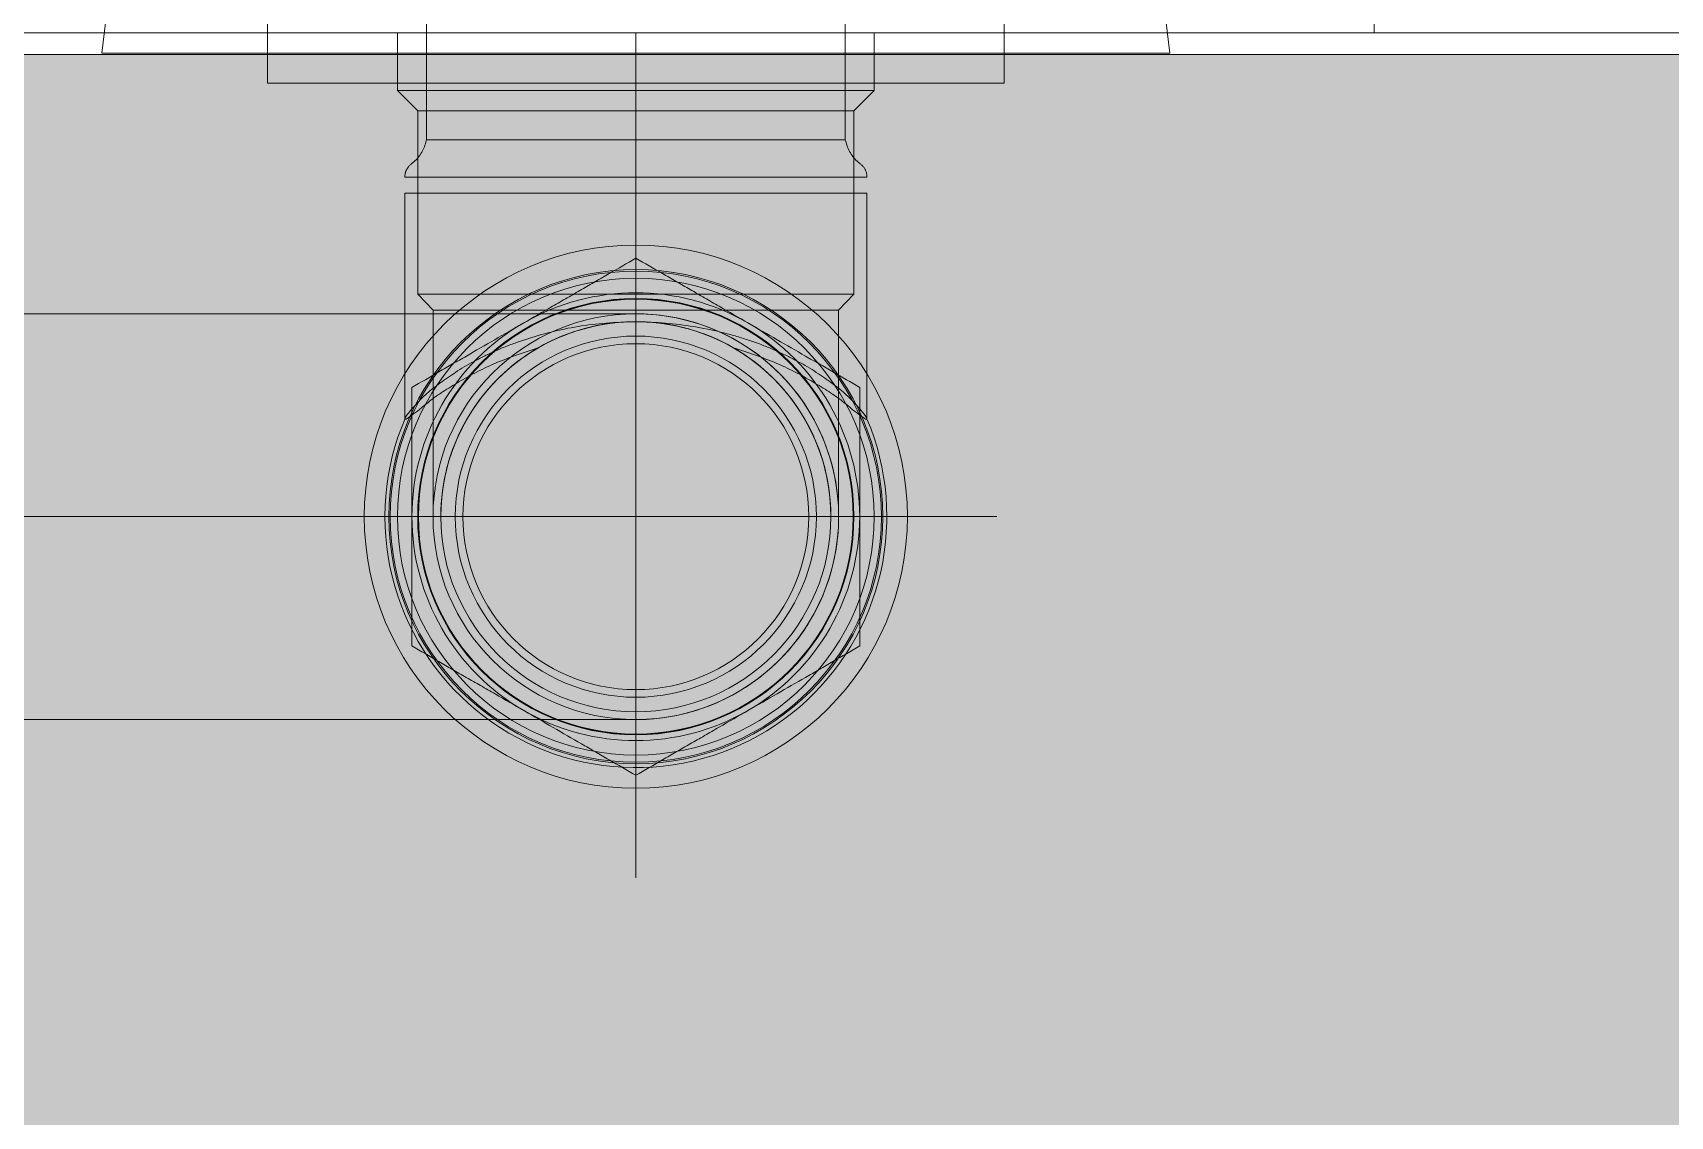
# Model space of a CAD drawing. Header units: metres. Extents: x 5 to 242, y -3 to 162.
# Drawn here: x 189.965 to 190.0784, y 80.5207 to 80.5957 of the extents above; entities that cross this region are included whole.
import ezdxf

# ---------------------------------------------------------------- set-up
doc = ezdxf.new("R2010")
doc.units = ezdxf.units.M
doc.layers.add('1053_ARQ_BASE_MATADOURO_dwg', color=7, linetype='Continuous', lineweight=5, true_color=0x767676)
for name, color, linetype, lineweight in [('A-WALL', 7, 'Continuous', 9), ('A_lay', 7, 'Continuous', 5), ('P-PIPE', 7, 'Continuous', 5), ('P-PIPE-CNTR', 7, 'Continuous', 5), ('P-SANR-FIXT', 7, 'Continuous', 5)]:
    doc.layers.add(name, color=color, linetype=linetype, lineweight=lineweight)

# ---------------------------------------------------------------- blocks, each defined once
blk = doc.blocks.new('AF_Soldavel_Curva 45_90 - Standard-V52-TÉRREO 1_20')
at = {"layer": 'P-PIPE'}
for p, q in [((163.54463, 80.5787), (163.54063, 80.5787)), ((163.54063, 80.5787), (163.54063, 80.5622)), ((163.54603, 80.5773), (163.54463, 80.5787)), ((163.54463, 80.5787), (163.54463, 80.5622)), ((163.56103, 80.5773), (163.54603, 80.5773)), ((163.54603, 80.5773), (163.54603, 80.5622)), ((163.56213, 80.57624), (163.56103, 80.5773)), ((163.56103, 80.5773), (163.56103, 80.5622)), ((163.56213, 80.57624), (163.56213, 80.5622)), ((163.54063, 80.5622), (163.54063, 80.5747)), ((163.56103, 80.5747), (163.56103, 80.5622)), ((163.54063, 80.5622), (163.54063, 80.5457)), ((163.54063, 80.5497), (163.54063, 80.5622)), ((163.54463, 80.5622), (163.54463, 80.5457)), ((163.54603, 80.5622), (163.54603, 80.5471)), ((163.56103, 80.5622), (163.56103, 80.5471)), ((163.56103, 80.5622), (163.56103, 80.5497)), ((163.56213, 80.5622), (163.56213, 80.54816)), ((163.56103, 80.5471), (163.56213, 80.54816)), ((163.54463, 80.5457), (163.54603, 80.5471)), ((163.54603, 80.5471), (163.56103, 80.5471)), ((163.54063, 80.5457), (163.54463, 80.5457))]:
    blk.add_line(p, q, dxfattribs=at)
at = {"layer": 'P-PIPE', "flags": 128}
for points in [[(163.56213, 80.57624), (163.56397, 80.57624), (163.5658, 80.57624), (163.56763, 80.57624), (163.56945, 80.57624), (163.57125, 80.57624), (163.57304, 80.57624), (163.57482, 80.57624), (163.57657, 80.57624), (163.5783, 80.57624), (163.58001, 80.57624), (163.58168, 80.57624), (163.58333, 80.57624), (163.58494, 80.57624), (163.58651, 80.57624), (163.58805, 80.57624), (163.58954, 80.57624), (163.59099, 80.57624), (163.59239, 80.57624), (163.59375, 80.57624), (163.59505, 80.57624), (163.59631, 80.57624), (163.5975, 80.57624), (163.59864, 80.57624), (163.59973, 80.57624), (163.60075, 80.57624), (163.60171, 80.57624), (163.60261, 80.57624), (163.60344, 80.57624), (163.60421, 80.57624), (163.60491, 80.57624), (163.60554, 80.57624), (163.6061, 80.57624), (163.60659, 80.57624), (163.60701, 80.57624), (163.60736, 80.57624), (163.60763, 80.57624), (163.60784, 80.57624), (163.60797, 80.57624), (163.60802, 80.57624)], [(163.60802, 80.57624), (163.60859, 80.57623), (163.60915, 80.57619), (163.60971, 80.57614), (163.61026, 80.57606), (163.61081, 80.57596), (163.61136, 80.57583), (163.6119, 80.57569), (163.61244, 80.57552), (163.61297, 80.57534), (163.61349, 80.57513), (163.614, 80.5749), (163.61451, 80.57465), (163.615, 80.57438), (163.61548, 80.57409), (163.61595, 80.57378), (163.61641, 80.57346), (163.61685, 80.57311), (163.61728, 80.57275), (163.6177, 80.57237), (163.6181, 80.57198), (163.61848, 80.57157), (163.61885, 80.57114), (163.61919, 80.5707), (163.61953, 80.57025), (163.61984, 80.56978), (163.62013, 80.5693), (163.62041, 80.56881), (163.62066, 80.56831), (163.6209, 80.5678), (163.62111, 80.56728), (163.6213, 80.56676), (163.62148, 80.56622), (163.62163, 80.56568), (163.62175, 80.56513), (163.62186, 80.56458), (163.62194, 80.56403), (163.62201, 80.56347), (163.62205, 80.56291), (163.62206, 80.56235), (163.62206, 80.5622)], [(163.62206, 80.5622), (163.62205, 80.56163), (163.62202, 80.56107), (163.62196, 80.56052), (163.62189, 80.55996), (163.62178, 80.55941), (163.62166, 80.55886), (163.62152, 80.55832), (163.62135, 80.55778), (163.62116, 80.55725), (163.62096, 80.55673), (163.62073, 80.55622), (163.62048, 80.55571), (163.62021, 80.55522), (163.61992, 80.55474), (163.61961, 80.55427), (163.61929, 80.55381), (163.61894, 80.55337), (163.61858, 80.55294), (163.6182, 80.55252), (163.61781, 80.55212), (163.6174, 80.55174), (163.61697, 80.55138), (163.61653, 80.55103), (163.61608, 80.55069), (163.61561, 80.55038), (163.61513, 80.55009), (163.61464, 80.54981), (163.61414, 80.54956), (163.61363, 80.54932), (163.61311, 80.54911), (163.61258, 80.54892), (163.61205, 80.54875), (163.61151, 80.5486), (163.61096, 80.54847), (163.61041, 80.54836), (163.60986, 80.54828), (163.6093, 80.54821), (163.60874, 80.54817), (163.60818, 80.54816), (163.60802, 80.54816)], [(163.60802, 80.54816), (163.60799, 80.54816), (163.60788, 80.54816), (163.60769, 80.54816), (163.60744, 80.54816), (163.60711, 80.54816), (163.60671, 80.54816), (163.60624, 80.54816), (163.6057, 80.54816), (163.60508, 80.54816), (163.6044, 80.54816), (163.60365, 80.54816), (163.60284, 80.54816), (163.60196, 80.54816), (163.60102, 80.54816), (163.60001, 80.54816), (163.59894, 80.54816), (163.59782, 80.54816), (163.59663, 80.54816), (163.5954, 80.54816), (163.59411, 80.54816), (163.59276, 80.54816), (163.59137, 80.54816), (163.58994, 80.54816), (163.58845, 80.54816), (163.58693, 80.54816), (163.58537, 80.54816), (163.58376, 80.54816), (163.58213, 80.54816), (163.58046, 80.54816), (163.57876, 80.54816), (163.57704, 80.54816), (163.57529, 80.54816), (163.57352, 80.54816), (163.57174, 80.54816), (163.56993, 80.54816), (163.56812, 80.54816), (163.5663, 80.54816), (163.56446, 80.54816), (163.56263, 80.54816), (163.56213, 80.54816)]]:
    blk.add_lwpolyline(points, dxfattribs=at)
at = {"layer": 'P-PIPE'}
for radius, start, end in [(0.0165, 0, 180), (0.0165, 0, 180), (0.0151, 0, 180), (0.0151, 0, 180), (0.01404, 0, 180), (0.0125, 0, 180), (0.0125, 0, 180), (0.0165, 180, 0), (0.0165, 180, 0), (0.0151, 180, 0), (0.0151, 180, 0), (0.01404, 180, 0), (0.0125, 180, 0), (0.0125, 180, 0)]:
    blk.add_arc((163.60802, 80.5622), radius, start, end, dxfattribs=at)
blk = doc.blocks.new('Joelho 45_90 - Agua Fria_Soldavel - MEP - Tigre - Standard-3523191-TÉRREO 1_20')
at = {"layer": 'P-PIPE'}
for p, q in [((163.03357, 80.5957), (163.03357, 80.5917)), ((163.05007, 80.5957), (163.03357, 80.5957)), ((163.03757, 80.5957), (163.06257, 80.5957)), ((163.03757, 80.5957), (163.06257, 80.5957)), ((163.06657, 80.5957), (163.05007, 80.5957)), ((163.06657, 80.5917), (163.06657, 80.5957)), ((163.03357, 80.5917), (163.03497, 80.5903)), ((163.03357, 80.5917), (163.05007, 80.5917)), ((163.05007, 80.5917), (163.06657, 80.5917)), ((163.06517, 80.5903), (163.06657, 80.5917)), ((163.03497, 80.5903), (163.03497, 80.5776)), ((163.03497, 80.5903), (163.05007, 80.5903)), ((163.05007, 80.5903), (163.06517, 80.5903)), ((163.06517, 80.5776), (163.06517, 80.5903)), ((163.03497, 80.5776), (163.03603, 80.5765)), ((163.05007, 80.5776), (163.03497, 80.5776)), ((163.03497, 80.5776), (163.05007, 80.5776)), ((163.06257, 80.5776), (163.03757, 80.5776)), ((163.06257, 80.5776), (163.03757, 80.5776)), ((163.06517, 80.5776), (163.05007, 80.5776)), ((163.05007, 80.5776), (163.06517, 80.5776)), ((163.06411, 80.5765), (163.06517, 80.5776)), ((163.03603, 80.5765), (163.05007, 80.5765)), ((163.05007, 80.5765), (163.03603, 80.5765)), ((163.05007, 80.5765), (163.06411, 80.5765)), ((163.06411, 80.5765), (163.05007, 80.5765))]:
    blk.add_line(p, q, dxfattribs=at)
at = {"layer": 'P-PIPE', "flags": 128}
for points in [[(163.03603, 80.5765), (163.03603, 80.57592), (163.03603, 80.57535), (163.03603, 80.57478), (163.03603, 80.57422), (163.03603, 80.57366), (163.03603, 80.5731), (163.03603, 80.57254), (163.03603, 80.572), (163.03603, 80.57146), (163.03603, 80.57093), (163.03603, 80.57041), (163.03603, 80.56989), (163.03603, 80.56939), (163.03603, 80.5689), (163.03603, 80.56842), (163.03603, 80.56796), (163.03603, 80.5675), (163.03603, 80.56707), (163.03603, 80.56664), (163.03603, 80.56624), (163.03603, 80.56585), (163.03603, 80.56547), (163.03603, 80.56512), (163.03603, 80.56478), (163.03603, 80.56446), (163.03603, 80.56416), (163.03603, 80.56388), (163.03603, 80.56362), (163.03603, 80.56339), (163.03603, 80.56317), (163.03603, 80.56297), (163.03603, 80.5628), (163.03603, 80.56264), (163.03603, 80.56251), (163.03603, 80.5624), (163.03603, 80.56232), (163.03603, 80.56226), (163.03603, 80.56221)], [(163.06411, 80.56221), (163.06411, 80.56224), (163.06411, 80.5623), (163.06411, 80.56238), (163.06411, 80.56248), (163.06411, 80.56261), (163.06411, 80.56275), (163.06411, 80.56292), (163.06411, 80.56311), (163.06411, 80.56333), (163.06411, 80.56356), (163.06411, 80.56381), (163.06411, 80.56409), (163.06411, 80.56438), (163.06411, 80.56469), (163.06411, 80.56503), (163.06411, 80.56538), (163.06411, 80.56575), (163.06411, 80.56613), (163.06411, 80.56653), (163.06411, 80.56695), (163.06411, 80.56738), (163.06411, 80.56783), (163.06411, 80.56829), (163.06411, 80.56877), (163.06411, 80.56926), (163.06411, 80.56976), (163.06411, 80.57027), (163.06411, 80.57079), (163.06411, 80.57131), (163.06411, 80.57185), (163.06411, 80.5724), (163.06411, 80.57295), (163.06411, 80.5735), (163.06411, 80.57407), (163.06411, 80.57463), (163.06411, 80.5752), (163.06411, 80.57577), (163.06411, 80.57634), (163.06411, 80.5765)]]:
    blk.add_lwpolyline(points, dxfattribs=at)
at = {"layer": 'P-PIPE'}
for radius, start, end in [(0.0165, 90, 270), (0.0165, 90, 270), (0.0165, 270, 90), (0.0165, 270, 90), (0.0151, 90, 270), (0.0151, 90, 270), (0.0151, 90, 270), (0.01404, 90, 270), (0.01404, 90, 270), (0.0151, 270, 90), (0.0151, 270, 90), (0.0151, 270, 90), (0.01404, 270, 90), (0.01404, 270, 90), (0.0125, 0, 180), (0.0125, 0, 180), (0.0125, 180, 0), (0.0125, 180, 0)]:
    blk.add_arc((163.05007, 80.5622), radius, start, end, dxfattribs=at)
blk = doc.blocks.new('AF_Registro de Pressão - Ø3_4_ _25mm_-3434113-TÉRREO 1_20')
at = {"layer": 'P-PIPE'}
for p, q in [((163.58252, 80.6077), (163.58252, 80.5922)), ((163.63353, 80.5922), (163.63353, 80.6077)), ((163.59352, 80.60029), (163.59352, 80.58829)), ((163.62252, 80.58829), (163.62252, 80.60029)), ((163.58252, 80.5922), (163.63353, 80.5922)), ((163.58252, 80.5922), (163.63353, 80.5922)), ((163.63215, 80.5922), (163.5839, 80.5922)), ((163.63215, 80.5922), (163.5839, 80.5922)), ((163.59352, 80.58829), (163.62252, 80.58829)), ((163.59352, 80.58829), (163.62252, 80.58829)), ((163.59202, 80.5857), (163.62402, 80.5857)), ((163.59202, 80.5857), (163.62402, 80.5857)), ((163.59202, 80.5846), (163.59202, 80.57003)), ((163.62402, 80.5846), (163.59202, 80.5846)), ((163.62402, 80.5846), (163.59202, 80.5846)), ((163.62402, 80.57003), (163.62402, 80.5846)), ((163.59202, 80.57003), (163.59202, 80.56894)), ((163.62402, 80.56894), (163.62402, 80.57003))]:
    blk.add_line(p, q, dxfattribs=at)
at = {"layer": 'P-PIPE', "flags": 128}
for points in [[(163.59249, 80.58662), (163.59257, 80.58669), (163.59265, 80.58676), (163.59273, 80.58683), (163.59281, 80.58691), (163.59288, 80.58698), (163.59295, 80.58707), (163.59302, 80.58715), (163.59308, 80.58724), (163.59314, 80.58733), (163.5932, 80.58742), (163.59325, 80.58752), (163.5933, 80.58761), (163.59335, 80.58771), (163.59339, 80.58781), (163.59342, 80.58791), (163.59346, 80.58801), (163.59349, 80.58812), (163.59351, 80.58822), (163.59352, 80.58829)], [(163.62252, 80.58829), (163.62255, 80.58819), (163.62257, 80.58808), (163.6226, 80.58798), (163.62264, 80.58788), (163.62267, 80.58778), (163.62272, 80.58768), (163.62276, 80.58758), (163.62281, 80.58748), (163.62287, 80.58739), (163.62292, 80.5873), (163.62299, 80.58721), (163.62305, 80.58712), (163.62312, 80.58704), (163.62319, 80.58696), (163.62326, 80.58688), (163.62334, 80.5868), (163.62342, 80.58673), (163.62351, 80.58666), (163.62356, 80.58662)], [(163.59202, 80.5857), (163.59203, 80.58574), (163.59203, 80.58579), (163.59203, 80.58583), (163.59204, 80.58588), (163.59205, 80.58593), (163.59206, 80.58597), (163.59207, 80.58601), (163.59208, 80.58606), (163.5921, 80.5861), (163.59212, 80.58615), (163.59213, 80.58619), (163.59216, 80.58623), (163.59218, 80.58627), (163.5922, 80.58631), (163.59223, 80.58635), (163.59225, 80.58639), (163.59228, 80.58642), (163.59231, 80.58646), (163.59234, 80.58649), (163.59237, 80.58652), (163.59241, 80.58656), (163.59244, 80.58659), (163.59248, 80.58661)], [(163.62356, 80.58662), (163.6236, 80.58659), (163.62363, 80.58656), (163.62367, 80.58653), (163.6237, 80.5865), (163.62373, 80.58646), (163.62376, 80.58643), (163.62379, 80.58639), (163.62382, 80.58636), (163.62384, 80.58632), (163.62387, 80.58628), (163.62389, 80.58624), (163.62391, 80.5862), (163.62393, 80.58615), (163.62395, 80.58611), (163.62396, 80.58607), (163.62398, 80.58602), (163.62399, 80.58598), (163.624, 80.58593), (163.62401, 80.58589), (163.62402, 80.58584), (163.62402, 80.5858), (163.62402, 80.58575), (163.62402, 80.58571)], [(163.59204, 80.569), (163.59179, 80.56836), (163.59155, 80.56771), (163.59134, 80.56704), (163.59116, 80.56637), (163.59101, 80.56569), (163.59088, 80.56501), (163.59079, 80.56432), (163.59071, 80.56363), (163.59067, 80.56294), (163.59065, 80.56224), (163.59065, 80.5622)], [(163.62539, 80.5622), (163.62538, 80.56289), (163.62534, 80.56358), (163.62527, 80.56428), (163.62517, 80.56496), (163.62505, 80.56565), (163.6249, 80.56633), (163.62472, 80.567), (163.62451, 80.56766), (163.62428, 80.56832), (163.62402, 80.56896), (163.624, 80.569)], [(163.59065, 80.5622), (163.59067, 80.5615), (163.59071, 80.56081), (163.59078, 80.56012), (163.59088, 80.55943), (163.591, 80.55875), (163.59115, 80.55807), (163.59133, 80.5574), (163.59154, 80.55673), (163.59177, 80.55608), (163.59203, 80.55543), (163.59231, 80.5548), (163.59262, 80.55418), (163.59295, 80.55357), (163.59331, 80.55297), (163.59369, 80.55239), (163.59409, 80.55182), (163.59452, 80.55127), (163.59497, 80.55074), (163.59543, 80.55023), (163.59592, 80.54974), (163.59643, 80.54926), (163.59696, 80.54881), (163.5975, 80.54838), (163.59806, 80.54797), (163.59864, 80.54758), (163.59923, 80.54722), (163.59984, 80.54688), (163.60046, 80.54656), (163.60109, 80.54627), (163.60173, 80.54601), (163.60238, 80.54577), (163.60304, 80.54556), (163.60371, 80.54537), (163.60439, 80.54521), (163.60507, 80.54508), (163.60576, 80.54497), (163.60645, 80.5449), (163.60714, 80.54485), (163.60784, 80.54483), (163.60853, 80.54483), (163.60923, 80.54487), (163.60992, 80.54493), (163.61061, 80.54502), (163.61129, 80.54514), (163.61197, 80.54528), (163.61264, 80.54545), (163.61331, 80.54565), (163.61397, 80.54587), (163.61462, 80.54613), (163.61525, 80.5464), (163.61588, 80.5467), (163.61649, 80.54703), (163.61709, 80.54738), (163.61768, 80.54776), (163.61825, 80.54815), (163.6188, 80.54857), (163.61934, 80.54901), (163.61985, 80.54948), (163.62035, 80.54996), (163.62083, 80.55046), (163.62129, 80.55099), (163.62173, 80.55152), (163.62215, 80.55208), (163.62254, 80.55265), (163.62291, 80.55324), (163.62325, 80.55384), (163.62358, 80.55446), (163.62387, 80.55509), (163.62415, 80.55573), (163.62439, 80.55638), (163.62461, 80.55704), (163.6248, 80.5577), (163.62497, 80.55838), (163.62511, 80.55906), (163.62522, 80.55974), (163.62531, 80.56043), (163.62536, 80.56113), (163.62539, 80.56182), (163.62539, 80.5622)]]:
    blk.add_lwpolyline(points, dxfattribs=at)
at = {"layer": 'P-PIPE'}
for radius, start, end in [(0.0155, 60, 120), (0.01506, 0, 180), (0.0155, 120, 180), (0.0135, 0, 180), (0.0135, 0, 180), (0.0135, 0, 180), (0.0135, 93.3973, 180), (0.0135, 0, 86.6027), (0.0155, 0, 60), (0.0125, 0, 180), (0.0125, 0, 180), (0.0125, 0, 180), (0.01197, 0, 180), (0.0135, 120.0662, 180), (0.0135, 0, 59.9338), (0.0155, 180, 240), (0.01506, 180, 0), (0.0135, 180, 0), (0.0135, 180, 0), (0.0135, 180, 0), (0.0135, 180, 0), (0.0135, 180, 0), (0.0125, 180, 0), (0.0125, 180, 0), (0.0125, 180, 0), (0.01197, 180, 0), (0.0155, 300, 0), (0.0155, 240, 300)]:
    blk.add_arc((163.60802, 80.5622), radius, start, end, dxfattribs=at)
for points, knots in [([(163.59252, 80.57115), (163.59314, 80.5715), (163.59407, 80.57204), (163.59533, 80.57277), (163.59661, 80.5735), (163.59825, 80.57445), (163.60023, 80.57559), (163.60192, 80.57657), (163.60328, 80.57735), (163.60427, 80.57792), (163.60523, 80.57848), (163.6065, 80.57921), (163.60742, 80.57974), (163.60802, 80.58009)], [0, 0, 0, 0, 0.125, 0.1875, 0.25, 0.375, 0.5, 0.625, 0.6875, 0.75, 0.8125, 0.875, 1, 1, 1, 1]), ([(163.60802, 80.58009), (163.60863, 80.57974), (163.60955, 80.57921), (163.61082, 80.57848), (163.61178, 80.57792), (163.61277, 80.57735), (163.61413, 80.57657), (163.61582, 80.57559), (163.6178, 80.57445), (163.61944, 80.5735), (163.62072, 80.57277), (163.62198, 80.57204), (163.62291, 80.5715), (163.62352, 80.57115)], [0, 0, 0, 0, 0.125, 0.1875, 0.25, 0.3125, 0.375, 0.5, 0.625, 0.75, 0.8125, 0.875, 1, 1, 1, 1]), ([(163.59286, 80.57003), (163.59306, 80.57026), (163.59353, 80.57073), (163.59428, 80.57132), (163.59497, 80.57181), (163.59553, 80.57219), (163.59613, 80.57257), (163.59677, 80.57293), (163.59746, 80.57328), (163.59819, 80.57363), (163.59896, 80.57396), (163.60003, 80.57436), (163.60146, 80.57482), (163.60391, 80.57541), (163.60588, 80.57562), (163.60722, 80.57567)], [-1, -1, -1, -1, -0.9, -0.8, -0.75, -0.7, -0.65, -0.6, -0.55, -0.5, -0.45, -0.4, -0.3, -0.2, 0, 0, 0, 0]), ([(163.60126, 80.57388), (163.60205, 80.57434), (163.60373, 80.57509), (163.60632, 80.57567), (163.6084, 80.57572), (163.60984, 80.57559), (163.61198, 80.5752), (163.61361, 80.57458), (163.61479, 80.57388)], [0, 0, 0, 0, 0.2, 0.4, 0.55, 0.625, 0.7, 1, 1, 1, 1]), ([(163.60882, 80.57567), (163.61017, 80.57562), (163.61214, 80.5754), (163.61428, 80.5749), (163.61545, 80.57454), (163.61629, 80.57427), (163.61709, 80.57396), (163.61786, 80.57363), (163.61859, 80.57328), (163.61927, 80.57293), (163.61992, 80.57257), (163.62052, 80.57219), (163.62108, 80.57181), (163.62177, 80.57132), (163.62252, 80.57073), (163.62299, 80.57026), (163.62319, 80.57003)], [-1, -1, -1, -1, -0.8, -0.7, -0.65, -0.6, -0.55, -0.5, -0.45, -0.4, -0.35, -0.3, -0.25, -0.2, -0.1, 0, 0, 0, 0]), ([(163.59252, 80.5622), (163.59252, 80.56271), (163.59252, 80.56373), (163.59252, 80.56525), (163.59252, 80.56679), (163.59252, 80.56806), (163.59252, 80.56903), (163.59252, 80.56999), (163.59252, 80.57069), (163.59252, 80.57115)], [0, 0, 0, 0, 0.166667, 0.333333, 0.5, 0.666667, 0.75, 0.833333, 1, 1, 1, 1]), ([(163.62352, 80.57115), (163.62352, 80.57069), (163.62352, 80.56999), (163.62352, 80.56903), (163.62352, 80.56806), (163.62352, 80.56679), (163.62352, 80.56525), (163.62352, 80.56373), (163.62352, 80.56271), (163.62352, 80.5622)], [0, 0, 0, 0, 0.166667, 0.25, 0.333333, 0.5, 0.666667, 0.833333, 1, 1, 1, 1]), ([(163.59252, 80.55325), (163.59252, 80.55371), (163.59252, 80.5544), (163.59252, 80.55536), (163.59252, 80.55633), (163.59252, 80.5576), (163.59252, 80.55914), (163.59252, 80.56066), (163.59252, 80.56169), (163.59252, 80.5622)], [0, 0, 0, 0, 0.166667, 0.25, 0.333333, 0.5, 0.666667, 0.833333, 1, 1, 1, 1]), ([(163.62352, 80.5622), (163.62352, 80.56169), (163.62352, 80.56066), (163.62352, 80.55914), (163.62352, 80.5576), (163.62352, 80.55633), (163.62352, 80.55536), (163.62352, 80.5544), (163.62352, 80.55371), (163.62352, 80.55325)], [0, 0, 0, 0, 0.166667, 0.333333, 0.5, 0.666667, 0.75, 0.833333, 1, 1, 1, 1]), ([(163.60802, 80.5443), (163.60741, 80.54465), (163.60648, 80.54519), (163.60522, 80.54592), (163.60394, 80.54666), (163.6023, 80.5476), (163.60032, 80.54875), (163.59863, 80.54973), (163.59727, 80.55051), (163.59628, 80.55108), (163.59532, 80.55163), (163.59405, 80.55236), (163.59313, 80.5529), (163.59252, 80.55325)], [0, 0, 0, 0, 0.125, 0.1875, 0.25, 0.375, 0.5, 0.625, 0.6875, 0.75, 0.8125, 0.875, 1, 1, 1, 1]), ([(163.62352, 80.55325), (163.62291, 80.55289), (163.62198, 80.55236), (163.62072, 80.55163), (163.61944, 80.55089), (163.6178, 80.54994), (163.61582, 80.5488), (163.61413, 80.54782), (163.61277, 80.54704), (163.61178, 80.54647), (163.61082, 80.54591), (163.60955, 80.54518), (163.60863, 80.54465), (163.60802, 80.5443)], [0, 0, 0, 0, 0.125, 0.1875, 0.25, 0.375, 0.5, 0.625, 0.6875, 0.75, 0.8125, 0.875, 1, 1, 1, 1])]:
    blk.add_open_spline(points, degree=3, knots=knots, dxfattribs=at)
for points in [[(163.60722, 80.57567), (163.60749, 80.57569), (163.60802, 80.5757), (163.60856, 80.57569), (163.60882, 80.57567)], [(163.60126, 80.57388), (163.60069, 80.5737), (163.59959, 80.57334), (163.59806, 80.57274), (163.59668, 80.57206), (163.59546, 80.57135), (163.59439, 80.57069), (163.5938, 80.57025), (163.59354, 80.57003)], [(163.62251, 80.57003), (163.62225, 80.57025), (163.62166, 80.57069), (163.62059, 80.57135), (163.61937, 80.57206), (163.61799, 80.57274), (163.61646, 80.57334), (163.61536, 80.5737), (163.61479, 80.57388)], [(163.59354, 80.57003), (163.59306, 80.56963), (163.5923, 80.56904), (163.59202, 80.56889), (163.59202, 80.56894)], [(163.59202, 80.56894), (163.59202, 80.56901), (163.59217, 80.56926), (163.59259, 80.56974), (163.59286, 80.57003)], [(163.62402, 80.56894), (163.62402, 80.56889), (163.62375, 80.56904), (163.62299, 80.56963), (163.62251, 80.57003)], [(163.62319, 80.57003), (163.62346, 80.56974), (163.62388, 80.56926), (163.62402, 80.56901), (163.62402, 80.56894)]]:
    blk.add_open_spline(points, degree=3, dxfattribs=at)
at = {"layer": 'P-SANR-FIXT'}
for p, q in [((163.57191, 80.60139), (163.57106, 80.59429)), ((163.64498, 80.59429), (163.64414, 80.60139)), ((163.60802, 80.59429), (163.57106, 80.59429)), ((163.64498, 80.59429), (163.60802, 80.59429))]:
    blk.add_line(p, q, dxfattribs=at)
blk = doc.blocks.new('AN_AF_Soldavel_Adaptador Curto com Bolsa e Rosca - Standard-3502186-TÉRREO 1_20')
at = {"layer": 'P-PIPE'}
for radius, start, end in [(0.017, 0, 180), (0.017, 0, 180), (0.01505, 0, 180), (0.01505, 0, 180), (0.0125, 0, 180), (0.0125, 0, 180), (0.0125, 0, 180), (0.0125, 0, 180), (0.017, 180, 0), (0.017, 180, 0), (0.01505, 180, 0), (0.01505, 180, 0), (0.0125, 180, 0), (0.0125, 180, 0), (0.0125, 180, 0), (0.0125, 180, 0)]:
    blk.add_arc((163.60802, 80.5622), radius, start, end, dxfattribs=at)
blk = doc.blocks.new('AN_AF_Soldavel_Luva com Bucha de Latao - Standard-3434359-TÉRREO 1_20')
at = {"layer": 'P-PIPE'}
for radius, start, end in [(0.0188, 0, 180), (0.0188, 0, 180), (0.0171, 0, 180), (0.0171, 0, 180), (0.0151, 0, 180), (0.0151, 0, 180), (0.0125, 0, 180), (0.0125, 0, 180), (0.0125, 0, 180), (0.0125, 0, 180), (0.0188, 180, 0), (0.0188, 180, 0), (0.0171, 180, 0), (0.0171, 180, 0), (0.0151, 180, 0), (0.0151, 180, 0), (0.0125, 180, 0), (0.0125, 180, 0), (0.0125, 180, 0), (0.0125, 180, 0)]:
    blk.add_arc((163.60802, 80.5622), radius, start, end, dxfattribs=at)
blk = doc.blocks.new('1053_ARQ_BASE_MATADOURO_dwg_arq geral tgov-4039641-TÉRREO 1_20')
at = {"layer": 'A_lay', "true_color": 0xaaaaaa}
h = blk.add_hatch(dxfattribs=at)
h.set_pattern_fill('FP_8', color=253, style=0, pattern_type=2)
h.set_pattern_definition([(90, (-0.43, 0), (-0.6125, 4e-17), []), (180, (-0.43, 0), (-8e-17, -0.6125), [])])
h.paths.add_polyline_path([(33.39823, -2.44785), (33.39005, -2.33681), (33.39823, -2.28837), (33.40641, -2.29638), (33.40641, -2.39717)])
h.paths.add_polyline_path([(31.81844, -2.59034), (32.07823, -2.58006), (32.07823, -1.36034), (31.99823, -1.36034), (31.57397, -1.7846), (31.55983, -1.77046), (31.99823, -1.34034), (32.09823, -1.3462), (32.09823, -2.59034), (32.97823, -2.58006), (32.97823, -1.36034), (32.69823, -1.36034), (32.27397, -1.7846), (32.25983, -1.77046), (32.69823, -1.34034), (33.01237, -1.3462), (33.42893, -1.77817), (33.42249, -1.7846), (32.99823, -1.36034), (32.99823, -2.59034), (33.39005, -2.59034), (33.39823, -2.44785), (33.40641, -2.59034), (33.79823, -2.59034), (33.79823, -1.36034), (33.59823, -1.36034), (33.59823, -1.34034), (33.79823, -1.33834), (33.79823, -0.54034), (32.4999, -0.54034), (32.4999, -0.52034), (33.79823, -0.52034), (33.79823, 0.70966), (31.64823, 0.70966), (31.64823, -0.72034), (31.37823, -0.98034), (31.37823, -1.34034), (31.39823, -1.3462), (31.39823, -1.36034), (31.19823, -1.36034), (31.19823, -2.59034), (31.80312, -2.59034)])
h.paths.add_polyline_path([(32.3834, -2.58485), (32.69549, -2.57254), (32.67971, -2.56639), (32.45903, -2.50972), (32.38546, -2.5828)])
h.paths.add_polyline_path([(32.09823, -2.59034), (32.34004, -2.5673), (32.35168, -2.05444), (32.36291, -2.05083), (32.4125, -1.97951), (32.49398, -1.93654), (32.5861, -1.93654), (32.66824, -1.98026), (32.71961, -2.05552), (32.74004, -2.11954), (32.74004, -2.57879), (32.68566, -2.58485), (32.25983, -2.58723)])
h.paths.add_polyline_path([(31.48299, -2.58485), (31.79509, -2.57254), (31.7793, -2.56639), (31.55862, -2.50972), (31.48505, -2.5828)])
h.paths.add_polyline_path([(32.07823, -2.59034), (31.40834, -2.58629), (31.43963, -2.57462), (31.44984, -2.09799), (31.48145, -2.01434), (31.55983, -1.94273), (31.63526, -1.92489), (31.68569, -1.93654), (31.76783, -1.98026), (31.8192, -2.05552), (31.83963, -2.11951), (31.83963, -2.57879), (32.047, -2.58883)])
h.paths.add_polyline_path([(33.3376, -2.22233), (33.3546, -2.19559), (33.39611, -2.1786), (33.38238, -2.18703), (33.34047, -2.22024)])
blk = doc.blocks.new('1053_ARQ_BASE_MATADOURO_dwg-3625622-TÉRREO 1_20')
blk.add_blockref('1053_ARQ_BASE_MATADOURO_dwg_arq geral tgov-4039641-TÉRREO 1_20', (130.20979, 83.18603))

msp = doc.modelspace()

# ---------------------------------------------------------------- hatches: boundary and pattern name
at = {"layer": 'A-WALL', "true_color": 0xffd4aa, "transparency": 33554483}
h = msp.add_hatch(color=41, dxfattribs=at)
h.paths.add_polyline_path([(193.15679, 80.4457), (193.30679, 80.4457), (193.30679, 80.5942), (180.60829, 80.5942), (180.60829, 80.4457), (193.10679, 80.4457)])
h.paths.add_polyline_path([(180.99165, 80.54612), (180.75307, 80.55496), (180.75679, 80.57027), (181.44021, 80.56143), (181.44021, 80.54612), (181.05634, 80.54612)])
h.paths.add_polyline_path([(184.8236, 80.54612), (184.22337, 80.55496), (184.22337, 80.57027), (184.91051, 80.56143), (184.90679, 80.54612), (184.88679, 80.54612)])
h.paths.add_polyline_path([(183.40378, 80.54612), (183.40378, 80.57027), (184.09157, 80.56143), (184.09157, 80.54612), (183.51555, 80.54612)])
h.paths.add_polyline_path([(181.63031, 80.54612), (181.57201, 80.55496), (181.57201, 80.57027), (182.2598, 80.55977), (182.2598, 80.54612), (182.06227, 80.54612)])
h.paths.add_polyline_path([(185.59689, 80.55012), (185.50378, 80.55896), (185.51455, 80.57427), (186.49885, 80.56543), (186.49885, 80.55012), (185.85679, 80.55012)])
h.paths.add_polyline_path([(186.63065, 80.55012), (186.63065, 80.57427), (187.40089, 80.56543), (187.40089, 80.55012), (186.73958, 80.55012)])
h.paths.add_polyline_path([(188.95817, 80.55012), (188.56433, 80.55896), (188.56433, 80.57427), (189.33293, 80.56543), (189.33293, 80.55012), (188.95954, 80.55012)])
h.paths.add_polyline_path([(188.43253, 80.55012), (187.81378, 80.55896), (187.81378, 80.57427), (188.43253, 80.56543), (188.43253, 80.55137)])
h.paths.add_polyline_path([(189.93288, 80.55012), (189.46473, 80.55896), (189.46473, 80.57427), (189.9598, 80.56543), (189.9598, 80.55012)])

# ---------------------------------------------------------------- linework, layer by layer
at = {"layer": 'A-WALL', "color": 253, "true_color": 0xaaaaaa}
for p, q in [((190.40679, 80.5957), (187.80576, 80.5957)), ((190.40829, 80.5942), (187.80576, 80.5942))]:
    msp.add_line(p, q, dxfattribs=at)
at = {"layer": 'P-PIPE'}
for p, q in [((190.01929, 80.5957), (189.99429, 80.5957)), ((189.99429, 80.5776), (190.01929, 80.5776))]:
    msp.add_line(p, q, dxfattribs=at)
for start, end in [(90, 180), (90, 180), (90, 180), (90, 180), (0, 90), (0, 90), (0, 90), (0, 90), (180, 270), (180, 270), (180, 270), (180, 270), (270, 0), (270, 0), (270, 0), (270, 0)]:
    msp.add_arc((190.00679, 80.5622), 0.0125, start, end, dxfattribs=at)
at = {"layer": 'P-PIPE-CNTR'}
for p, q in [((190.00679, 80.5776), (190.00679, 80.5957)), ((190.00679, 80.5372), (190.00679, 80.5872)), ((190.00679, 80.5372), (190.00679, 80.5872)), ((190.00679, 80.5622), (189.9609, 80.5622)), ((189.98179, 80.5622), (190.03179, 80.5622)), ((189.98179, 80.5622), (190.03179, 80.5622))]:
    msp.add_line(p, q, dxfattribs=at)

# ---------------------------------------------------------------- block references
at = {"layer": '1053_ARQ_BASE_MATADOURO_dwg', "color": 253, "true_color": 0xaaaaaa}
msp.add_blockref('1053_ARQ_BASE_MATADOURO_dwg-3625622-TÉRREO 1_20', (26.39877, 0), dxfattribs=at)
at = {"layer": 'P-PIPE'}
for name, p in [('AF_Registro de Pressão - Ø3_4_ _25mm_-3434113-TÉRREO 1_20', (26.39877, 0)), ('Joelho 45_90 - Agua Fria_Soldavel - MEP - Tigre - Standard-3523191-TÉRREO 1_20', (26.95672, 0)), ('AN_AF_Soldavel_Luva com Bucha de Latao - Standard-3434359-TÉRREO 1_20', (26.39877, 0)), ('AF_Soldavel_Curva 45_90 - Standard-V52-TÉRREO 1_20', (26.39877, 0)), ('AN_AF_Soldavel_Adaptador Curto com Bolsa e Rosca - Standard-3502186-TÉRREO 1_20', (26.39877, 0))]:
    msp.add_blockref(name, p, dxfattribs=at)

doc.saveas('drawing.dxf')
